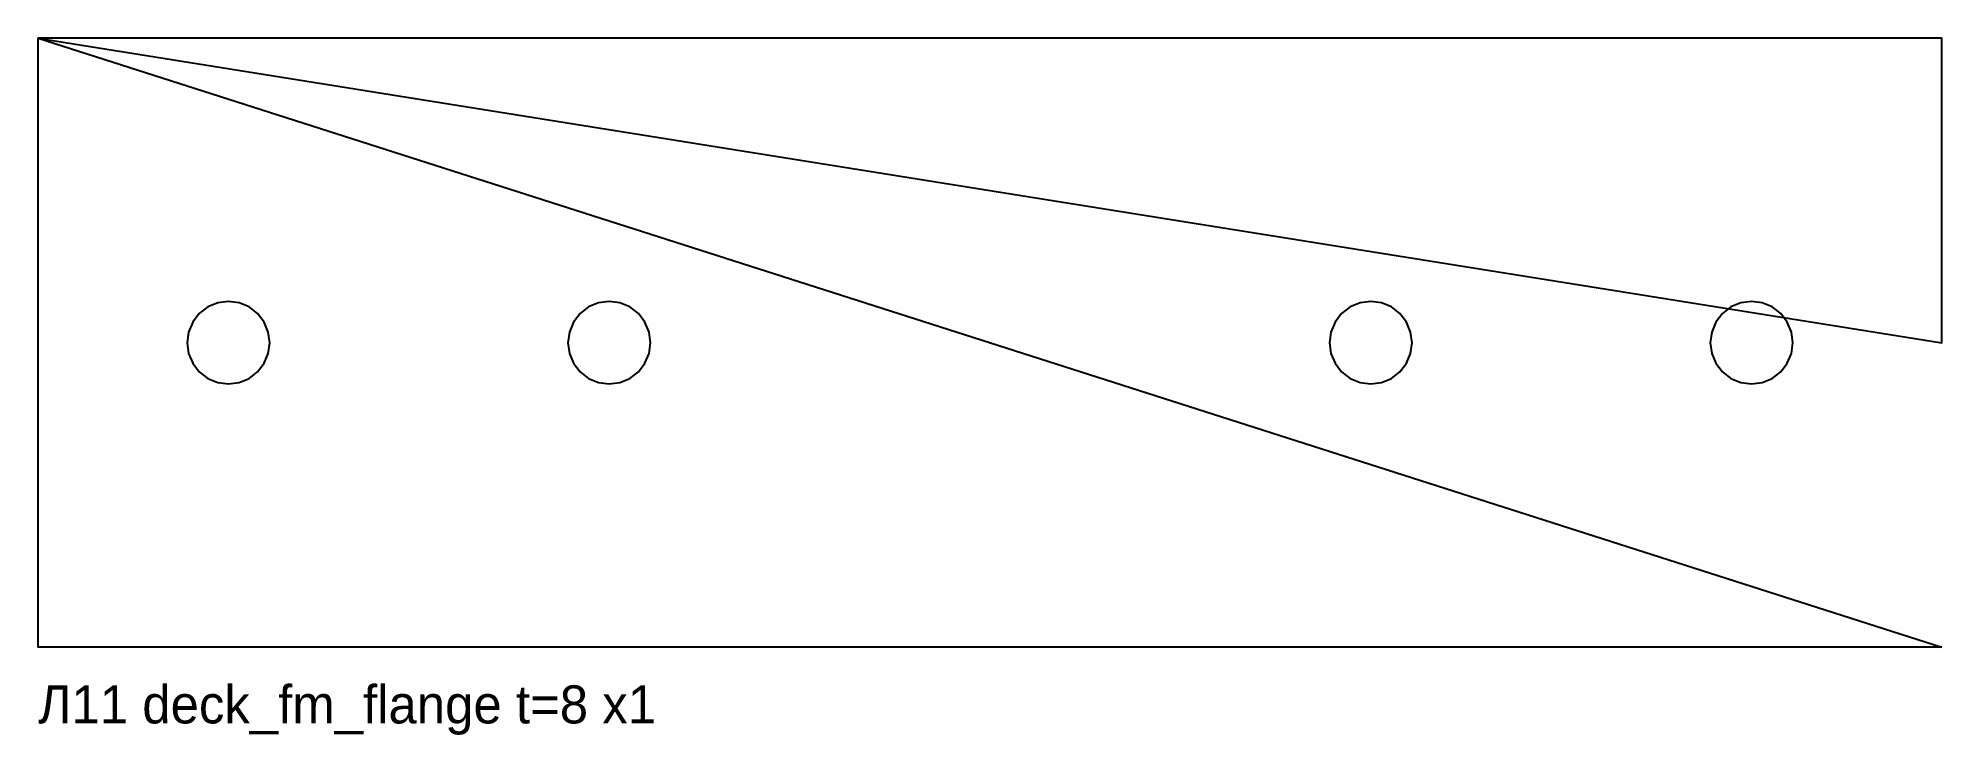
# Model space of a CAD drawing. Header units: millimetres. Extents: x 0 to 300, y -14 to 96.
import ezdxf

# ---------------------------------------------------------------- set-up
doc = ezdxf.new("R2010")
doc.units = ezdxf.units.MM

msp = doc.modelspace()

# ---------------------------------------------------------------- linework, layer by layer
at = {"layer": 'CUT'}
for points in [[(300, 0), (150, 0), (0, 0), (0, 48), (0, 96), (300, 48), (300, 96), (150, 96), (0, 96)], [(30, 54.5), (28.32, 54.28), (26.75, 53.63), (25.4, 52.6), (24.37, 51.25), (23.72, 49.68), (23.5, 48), (23.72, 46.32), (24.37, 44.75), (25.4, 43.4), (26.75, 42.37), (28.32, 41.72), (30, 41.5), (31.68, 41.72), (33.25, 42.37), (34.6, 43.4), (35.63, 44.75), (36.28, 46.32), (36.5, 48), (36.28, 49.68), (35.63, 51.25), (34.6, 52.6), (33.25, 53.63), (31.68, 54.28), (30, 54.5)], [(90, 54.5), (88.32, 54.28), (86.75, 53.63), (85.4, 52.6), (84.37, 51.25), (83.72, 49.68), (83.5, 48), (83.72, 46.32), (84.37, 44.75), (85.4, 43.4), (86.75, 42.37), (88.32, 41.72), (90, 41.5), (91.68, 41.72), (93.25, 42.37), (94.6, 43.4), (95.63, 44.75), (96.28, 46.32), (96.5, 48), (96.28, 49.68), (95.63, 51.25), (94.6, 52.6), (93.25, 53.63), (91.68, 54.28), (90, 54.5)], [(210, 54.5), (208.32, 54.28), (206.75, 53.63), (205.4, 52.6), (204.37, 51.25), (203.72, 49.68), (203.5, 48), (203.72, 46.32), (204.37, 44.75), (205.4, 43.4), (206.75, 42.37), (208.32, 41.72), (210, 41.5), (211.68, 41.72), (213.25, 42.37), (214.6, 43.4), (215.63, 44.75), (216.28, 46.32), (216.5, 48), (216.28, 49.68), (215.63, 51.25), (214.6, 52.6), (213.25, 53.63), (211.68, 54.28), (210, 54.5)], [(270, 54.5), (268.32, 54.28), (266.75, 53.63), (265.4, 52.6), (264.37, 51.25), (263.72, 49.68), (263.5, 48), (263.72, 46.32), (264.37, 44.75), (265.4, 43.4), (266.75, 42.37), (268.32, 41.72), (270, 41.5), (271.68, 41.72), (273.25, 42.37), (274.6, 43.4), (275.63, 44.75), (276.28, 46.32), (276.5, 48), (276.28, 49.68), (275.63, 51.25), (274.6, 52.6), (273.25, 53.63), (271.68, 54.28), (270, 54.5)]]:
    msp.add_lwpolyline(points, close=True, dxfattribs=at)

# ---------------------------------------------------------------- texts
at = {"layer": 'TEXT'}
msp.add_text('Л11 deck_fm_flange t=8 x1', height=6, dxfattribs=at).set_placement((0, -12))

doc.saveas('drawing.dxf')
